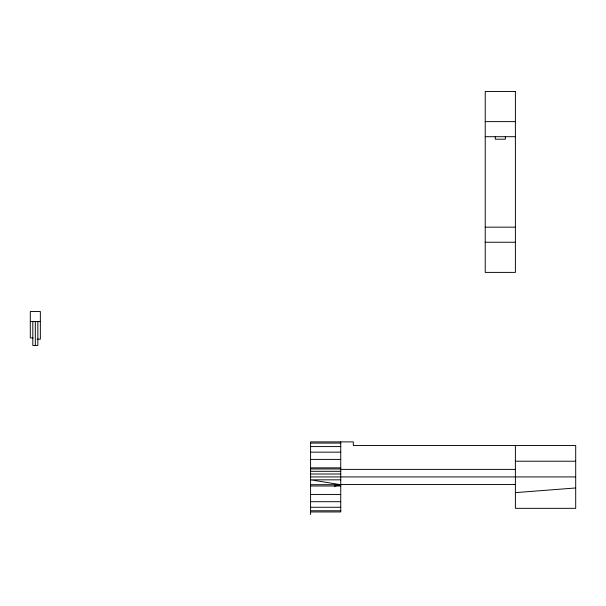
<?xml version="1.0" encoding="UTF-8"?>
<svg xmlns="http://www.w3.org/2000/svg" width="606" height="606" viewBox="0 0 606 606"><rect width="100%" height="100%" fill="white"/><g stroke="black" fill="none" stroke-linecap="round" stroke-linejoin="round"><path stroke-width="0.91" d="M334.345 486.224L340.739 484.694L310.583 479.831L340.739 479.831M515.388 492.633L575.7 487.966M485.232 121.624L515.388 121.624M485.232 136.698L515.388 136.698M485.232 227.167L515.388 227.167M485.232 242.241L515.388 242.241M30.3 321.574L40.352 321.574M33.042 337.913L30.3 337.913L30.3 311.522L40.352 311.522L40.352 339.171L37.102 339.171M310.583 443.084L340.739 443.084M310.583 446.584L340.739 446.584M310.583 452.152L340.739 452.152M310.583 459.409L340.739 459.409M515.388 461.219L575.7 461.219M310.583 467.855L340.739 467.855M310.583 468.976L340.739 468.976M340.739 469.385L515.388 469.385M310.583 471.309L340.739 471.309M310.583 474.013L340.739 474.013M310.583 476.922L575.7 476.922M340.739 484.459L515.388 484.459M310.583 484.694L340.739 484.694M310.583 485.989L340.739 485.989M310.583 494.443L340.739 494.443M310.583 501.7L340.739 501.7M310.583 507.267L340.739 507.267M310.583 510.767L340.739 510.767M310.583 511.956L340.739 511.956L340.739 441.888M515.388 445.508L515.388 508.336L575.7 508.336L575.7 445.508L353.306 445.508L353.306 441.888L310.583 441.888L310.583 514.532M505.336 136.698L505.336 139.213L495.284 139.213L495.284 136.698M37.837 321.574L37.837 345.45L32.815 345.45L32.815 321.574M35.322 321.574L35.322 345.45M515.388 91.468L485.232 91.468L485.232 272.397L515.388 272.397L515.388 91.468"/></g></svg>
